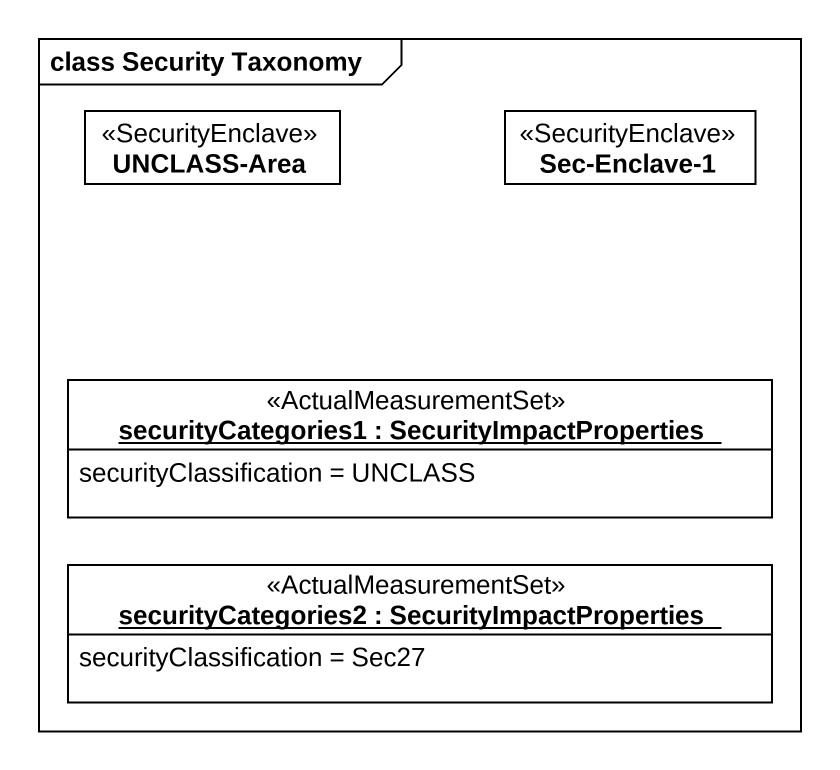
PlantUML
@startuml
mainframe class Security Taxonomy
hide circle
hide empty members
class "UNCLASS-Area" as UNCLASS_Area <<SecurityEnclave>>
class "Sec-Enclave-1" as Sec_Enclave_1 <<SecurityEnclave>>
object "securityCategories1 : SecurityImpactProperties" as securityCategories1 <<ActualMeasurementSet>> {
  securityClassification = UNCLASS
}
object "securityCategories2 : SecurityImpactProperties" as securityCategories2 <<ActualMeasurementSet>> {
  securityClassification = Sec27
}
@enduml
